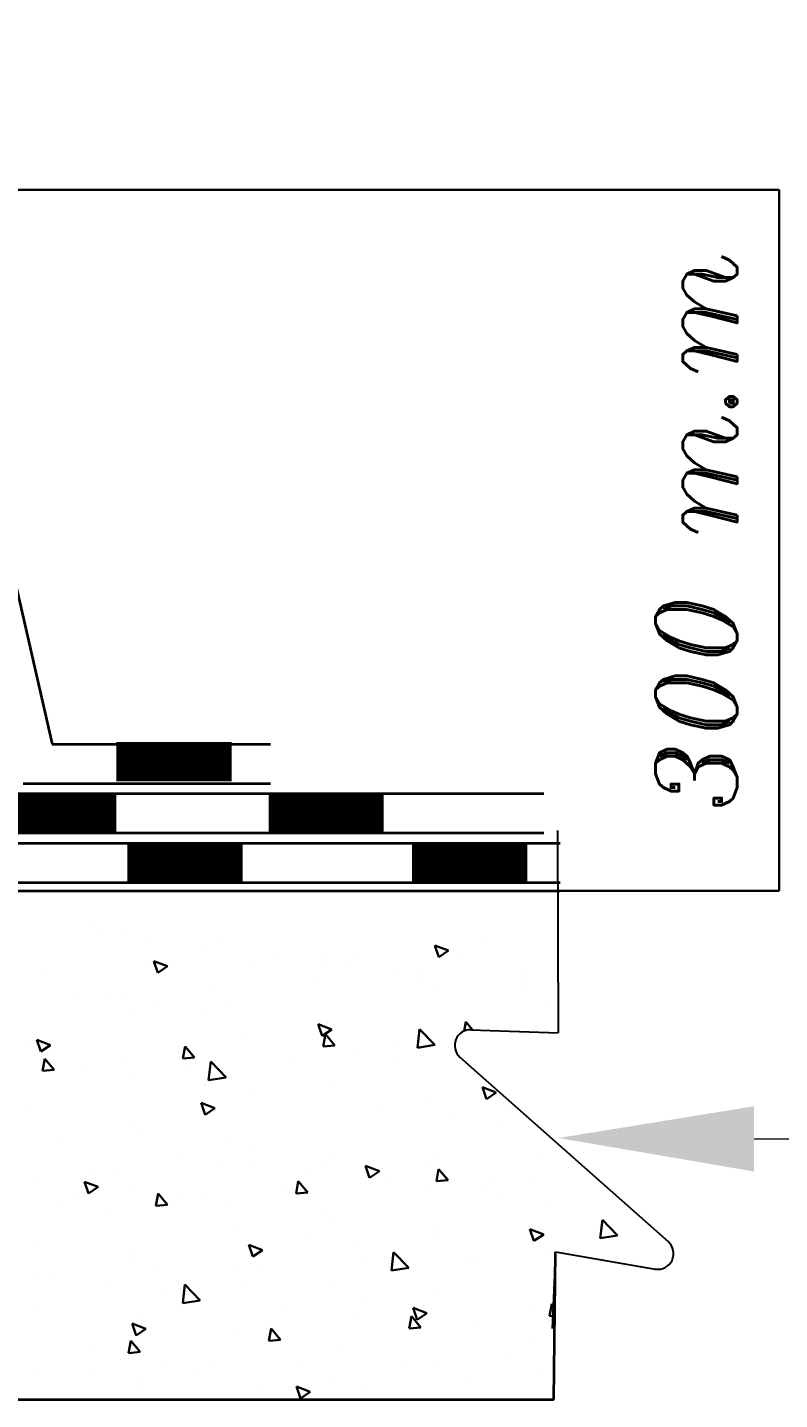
# Model space of a CAD drawing. Extents: x 594 to 813, y 174 to 240.
# Drawn here: x 628.303 to 629.21, y 224.509 to 226.165 of the extents above; entities that cross this region are included whole.
import ezdxf

# ---------------------------------------------------------------- set-up
doc = ezdxf.new("R2010")
doc.units = 0
doc.header["$MEASUREMENT"] = 0
doc.header["$PDMODE"] = 35
doc.header["$PDSIZE"] = 0.5
doc.layers.get('0').update_dxf_attribs({"linetype": 'CONTINUOUS', "lineweight": 30})
doc.layers.get('Defpoints').update_dxf_attribs({"linetype": 'CONTINUOUS'})
for name, color, linetype, lineweight in [('2', 2, 'CONTINUOUS', 25), ('5', 5, 'CONTINUOUS', 35), ('AC.REF(S). PIPING', 3, 'CONTINUOUS', 30), ('text', 72, 'CONTINUOUS', 15)]:
    doc.layers.add(name, color=color, linetype=linetype, lineweight=lineweight)
doc.styles.add('ROMANC', font='italict.shx')
doc.dimstyles.get("Standard").update_dxf_attribs({"dimtxt": 0.12, "dimasz": 0.05, "dimexe": 0.18, "dimexo": 0.0625, "dimgap": 0.09, "dimtad": 0, "dimtih": 1, "dimtoh": 1, "dimzin": 0, "dimdsep": 46, "dimtxsty": 'Standard', "dimblk": 'DOT', "dimcen": 0.09, "dimadec": 0, "dimazin": 0, "dimtfac": 1, "dimtofl": 0, "dimtmove": 0, "dimatfit": 3, "dimldrblk": 'DOT', "dimfxl": 1, "dimtolj": 1, "dimtzin": 0, "dimarcsym": 0})

# ---------------------------------------------------------------- blocks, each defined once
blk = doc.blocks.new('*D263')
at = {"color": 0, "lineweight": -2, "transparency": 16777216}
for p, q in [((915323.5, 106490.7), (916558.6, 106490.7)), ((916558.4, 106490.6), (916558.4, 105791.7)), ((915471.3, 105791.5), (916558.6, 105791.5))]:
    blk.add_line(p, q, dxfattribs=at)
at = {"color": 0, "transparency": 16777216}
for points in [[(916558.4, 106490.6), (916558.4, 106490.6), (916558.4, 106490.7)], [(916558.4, 105791.7), (916558.4, 105791.7), (916558.4, 105791.5)]]:
    blk.add_solid(points, dxfattribs=at)
at = {"layer": 'Defpoints', "color": 0, "transparency": 16777216}
for p in [(915323.4, 106490.7), (915471.2, 105791.5), (916558.4, 105791.5)]:
    blk.add_point(p, dxfattribs=at)
blk = doc.blocks.new('_Dot')
at = {"color": 0, "linetype": 'ByBlock', "lineweight": -2}
blk.add_line((-0.5, 0), (-1, 0), dxfattribs=at)
at = {"color": 0, "linetype": 'ByBlock', "const_width": 0.5}
blk.add_lwpolyline([(-0.25, 0, 1), (0.25, 0, 1)], format="xyb", close=True, dxfattribs=at)
blk = doc.blocks.new('A$C5DD3573E')
at = {"color": 0}
for p, q in [((-30705.798, -5847.589), (-30705.798, -5847.589)), ((-30697.147, -5851.538), (-30697.147, -5851.538)), ((-30676.584, -5849.437), (-30676.584, -5849.437)), ((-30648.305, -5857.969), (-30648.305, -5857.969)), ((-30592.016, -5867.12), (-30592.016, -5867.12)), ((-30576.411, -5863.174), (-30576.411, -5863.174)), ((-30350.643, -5871.494), (-30364.304, -5866.25)), ((-30360.346, -5878.039), (-30364.302, -5866.25)), ((-30317.702, -5863.343), (-30317.702, -5863.343)), ((-30631.033, -5887.119), (-30644.693, -5881.876)), ((-30640.735, -5893.665), (-30644.691, -5881.875)), ((-30547.885, -5882.89), (-30547.885, -5882.89)), ((-30525.087, -5874.19), (-30525.087, -5874.19)), ((-30475.076, -5877.802), (-30475.076, -5877.802)), ((-30443.734, -5878.489), (-30443.734, -5878.489)), ((-30350.643, -5871.494), (-30360.348, -5878.04)), ((-30339.583, -5874.089), (-30339.583, -5874.089)), ((-30756.187, -5891.691), (-30756.187, -5891.691)), ((-30652.036, -5887.29), (-30652.036, -5887.29)), ((-30631.033, -5887.119), (-30640.737, -5893.666)), ((-30478.234, -5886.651), (-30478.234, -5886.651)), ((-30451.195, -5883.919), (-30451.195, -5883.919)), ((-30402.352, -5890.349), (-30402.352, -5890.349)), ((-30376.528, -5890.293), (-30376.528, -5890.293)), ((-30276.569, -5895.896), (-30276.569, -5895.896)), ((-30589.022, -5909.097), (-30589.022, -5909.097)), ((-30484.871, -5904.697), (-30484.871, -5904.697)), ((-30380.72, -5900.296), (-30380.72, -5900.296)), ((-30364.452, -5906.182), (-30364.452, -5906.182)), ((-30279.134, -5906.571), (-30279.134, -5906.571)), ((-30276.354, -5904.03), (-30276.354, -5904.03)), ((-30719.714, -5918.762), (-30719.714, -5918.762)), ((-30693.173, -5913.498), (-30693.173, -5913.498)), ((-30674.212, -5914.386), (-30674.212, -5914.386)), ((-30666.528, -5935.398), (-30666.528, -5935.398)), ((-30645.821, -5928.49), (-30645.821, -5928.49)), ((-30596.979, -5934.92), (-30596.979, -5934.92)), ((-30574.038, -5928.123), (-30574.038, -5928.123)), ((-30250.67, -5925.712), (-30250.67, -5925.712)), ((-30467.102, -5950.047), (-30480.763, -5944.803)), ((-30476.805, -5956.592), (-30480.76, -5944.802)), ((-30467.102, -5950.047), (-30476.807, -5956.593)), ((-30473.761, -5951.142), (-30473.761, -5951.142)), ((-30472.704, -5942.751), (-30472.704, -5942.751)), ((-30381.668, -5968.298), (-30379.512, -5949.769)), ((-30364.318, -5965.607), (-30379.514, -5949.769)), ((-30335.14, -5951.674), (-30333.454, -5942.532)), ((-30326.833, -5950.426), (-30333.456, -5942.533)), ((-30747.492, -5965.672), (-30761.152, -5960.428)), ((-30757.194, -5972.218), (-30761.15, -5960.428)), ((-30552.746, -5954.929), (-30552.746, -5954.929)), ((-30475.651, -5967.005), (-30473.395, -5954.776)), ((-30463.991, -5965.986), (-30473.397, -5954.776)), ((-30399.869, -5960.87), (-30399.869, -5960.87)), ((-30374.156, -5955.242), (-30374.156, -5955.242)), ((-30770.388, -5966.844), (-30770.388, -5966.844)), ((-30747.492, -5965.672), (-30757.197, -5972.218)), ((-30603.931, -5978.229), (-30615.593, -5979.249)), ((-30615.591, -5979.249), (-30613.335, -5967.019)), ((-30603.931, -5978.229), (-30613.337, -5967.019)), ((-30463.991, -5965.986), (-30475.653, -5967.006)), ((-30438.964, -5974.459), (-30438.964, -5974.459)), ((-30404.917, -5977.663), (-30404.917, -5977.663)), ((-30364.318, -5965.607), (-30381.67, -5968.298)), ((-30351.026, -5967.3), (-30351.026, -5967.3)), ((-30743.872, -5990.472), (-30755.533, -5991.492)), ((-30755.531, -5991.492), (-30753.275, -5979.262)), ((-30743.872, -5990.472), (-30753.278, -5979.263)), ((-30717.37, -5990.864), (-30717.37, -5990.864)), ((-30671.84, -5979.335), (-30671.84, -5979.335)), ((-30613.219, -5986.464), (-30613.219, -5986.464)), ((-30589.891, -6000.591), (-30587.735, -5982.062)), ((-30572.541, -5997.901), (-30587.737, -5982.063)), ((-30509.068, -5982.063), (-30509.068, -5982.063)), ((-30668.388, -5995.713), (-30668.388, -5995.713)), ((-30594.495, -6005.441), (-30594.495, -6005.441)), ((-30572.541, -5997.901), (-30589.893, -6000.592)), ((-30571.666, -5993.072), (-30571.666, -5993.072)), ((-30325.182, -5993.99), (-30325.182, -5993.99)), ((-30545.653, -6011.871), (-30545.653, -6011.871)), ((-30470.331, -6007.7), (-30470.331, -6007.7)), ((-30371.783, -6020.191), (-30371.783, -6020.191)), ((-30303.171, -6012.974), (-30316.832, -6007.73)), ((-30312.874, -6019.519), (-30316.83, -6007.729)), ((-30303.171, -6012.974), (-30312.876, -6019.52)), ((-30768.016, -6031.793), (-30768.016, -6031.793)), ((-30583.561, -6028.599), (-30597.222, -6023.355)), ((-30593.263, -6035.145), (-30597.219, -6023.355)), ((-30583.561, -6028.599), (-30593.266, -6035.145)), ((-30422.435, -6028.093), (-30422.435, -6028.093)), ((-30669.467, -6044.284), (-30669.467, -6044.284)), ((-30348.543, -6037.821), (-30348.543, -6037.821)), ((-30299.7, -6044.251), (-30299.7, -6044.251)), ((-30740.28, -6056.442), (-30740.28, -6056.442)), ((-30658.473, -6051.809), (-30658.473, -6051.809)), ((-30569.294, -6058.021), (-30569.294, -6058.021)), ((-30617.062, -6072.664), (-30617.062, -6072.664)), ((-30544.691, -6071.34), (-30544.691, -6071.34)), ((-30467.959, -6072.649), (-30467.959, -6072.649)), ((-30262.773, -6072.959), (-30262.773, -6072.959)), ((-30575.226, -6086.161), (-30575.226, -6086.161)), ((-30543.169, -6082.392), (-30543.169, -6082.392)), ((-30471.075, -6081.76), (-30471.075, -6081.76)), ((-30419.63, -6091.526), (-30433.291, -6086.282)), ((-30429.333, -6098.072), (-30433.289, -6086.282)), ((-30369.411, -6085.14), (-30369.411, -6085.14)), ((-30366.924, -6077.36), (-30366.924, -6077.36)), ((-30765.643, -6096.742), (-30765.643, -6096.742)), ((-30700.02, -6107.152), (-30713.681, -6101.908)), ((-30709.722, -6113.698), (-30713.678, -6101.908)), ((-30705.223, -6094.648), (-30705.223, -6094.648)), ((-30679.377, -6090.561), (-30679.377, -6090.561)), ((-30502.721, -6113.761), (-30500.465, -6101.532)), ((-30491.062, -6112.741), (-30500.468, -6101.532)), ((-30494.327, -6088.823), (-30494.327, -6088.823)), ((-30430.909, -6090.871), (-30430.909, -6090.871)), ((-30419.63, -6091.526), (-30429.335, -6098.072)), ((-30351.121, -6100.498), (-30362.783, -6101.518)), ((-30362.781, -6101.518), (-30360.525, -6089.288)), ((-30351.121, -6100.498), (-30360.527, -6089.289)), ((-30303.91, -6099.167), (-30303.91, -6099.167)), ((-30269.237, -6098.877), (-30269.237, -6098.877)), ((-30700.02, -6107.152), (-30709.725, -6113.698)), ((-30667.095, -6109.233), (-30667.095, -6109.233)), ((-30642.662, -6126.005), (-30640.406, -6113.775)), ((-30631.002, -6124.985), (-30640.408, -6113.775)), ((-30616.363, -6112.368), (-30616.363, -6112.368)), ((-30591.441, -6114.178), (-30591.441, -6114.178)), ((-30512.212, -6107.968), (-30512.212, -6107.968)), ((-30491.062, -6112.741), (-30502.724, -6113.762)), ((-30408.061, -6103.567), (-30408.061, -6103.567)), ((-30371.109, -6105.045), (-30371.109, -6105.045)), ((-30317.127, -6110.402), (-30317.127, -6110.402)), ((-30297.217, -6114.773), (-30297.217, -6114.773)), ((-30737.796, -6126.963), (-30737.796, -6126.963)), ((-30720.514, -6116.769), (-30720.514, -6116.769)), ((-30631.002, -6124.985), (-30642.664, -6126.005)), ((-30566.921, -6122.97), (-30566.921, -6122.97)), ((-30248.375, -6121.203), (-30248.375, -6121.203)), ((-30688.954, -6133.394), (-30688.954, -6133.394)), ((-30477.659, -6133.709), (-30477.659, -6133.709)), ((-30465.587, -6137.598), (-30465.587, -6137.598)), ((-30199.311, -6158.352), (-30197.156, -6139.823)), ((-30181.962, -6155.662), (-30197.158, -6139.824)), ((-30565.736, -6149.616), (-30565.736, -6149.616)), ((-30367.038, -6150.088), (-30367.038, -6150.088)), ((-30363.877, -6153.24), (-30363.877, -6153.24)), ((-30255.699, -6154.454), (-30269.36, -6149.21)), ((-30265.402, -6160.999), (-30269.358, -6149.209)), ((-30255.699, -6154.454), (-30265.404, -6161)), ((-30181.962, -6155.662), (-30199.313, -6158.353)), ((-30763.271, -6161.691), (-30763.271, -6161.691)), ((-30536.089, -6170.079), (-30549.75, -6164.835)), ((-30545.792, -6176.625), (-30549.748, -6164.835)), ((-30536.089, -6170.079), (-30545.794, -6176.625)), ((-30491.843, -6159.344), (-30491.843, -6159.344)), ((-30443.001, -6165.774), (-30443.001, -6165.774)), ((-30266.865, -6163.826), (-30266.865, -6163.826)), ((-30665.953, -6182.456), (-30665.953, -6182.456)), ((-30664.722, -6174.182), (-30664.722, -6174.182)), ((-30432.259, -6180.934), (-30432.259, -6180.934)), ((-30407.534, -6190.646), (-30405.379, -6172.117)), ((-30390.185, -6187.955), (-30405.381, -6172.117)), ((-30328.108, -6176.533), (-30328.108, -6176.533)), ((-30319.783, -6181.996), (-30319.783, -6181.996)), ((-30250.095, -6172.771), (-30250.095, -6172.771)), ((-30223.957, -6172.132), (-30223.957, -6172.132)), ((-30165.53, -6178.454), (-30165.53, -6178.454)), ((-30760.362, -6194.187), (-30760.362, -6194.187)), ((-30744.711, -6194.135), (-30744.711, -6194.135)), ((-30640.56, -6189.735), (-30640.56, -6189.735)), ((-30564.549, -6187.919), (-30564.549, -6187.919)), ((-30536.41, -6185.334), (-30536.41, -6185.334)), ((-30390.185, -6187.955), (-30407.537, -6190.646)), ((-30245.891, -6191.724), (-30245.891, -6191.724)), ((-30686.47, -6203.915), (-30686.47, -6203.915)), ((-30637.628, -6210.345), (-30637.628, -6210.345)), ((-30615.757, -6222.939), (-30613.602, -6204.41)), ((-30598.408, -6220.249), (-30613.604, -6204.411)), ((-30552.171, -6201.987), (-30552.171, -6201.987)), ((-30463.214, -6202.547), (-30463.214, -6202.547)), ((-30598.408, -6220.249), (-30615.76, -6222.94)), ((-30438.389, -6221.518), (-30438.389, -6221.518)), ((-30364.666, -6215.037), (-30364.666, -6215.037)), ((-30249.911, -6236.03), (-30247.655, -6223.801)), ((-30244.551, -6227.504), (-30247.658, -6223.801)), ((-30760.898, -6226.64), (-30760.898, -6226.64)), ((-30662.35, -6239.131), (-30662.35, -6239.131)), ((-30514.41, -6226.567), (-30514.41, -6226.567)), ((-30440.518, -6236.295), (-30440.518, -6236.295)), ((-30389.852, -6248.274), (-30387.596, -6236.044)), ((-30378.192, -6247.254), (-30387.598, -6236.045)), ((-30372.158, -6233.006), (-30385.819, -6227.762)), ((-30381.861, -6239.552), (-30385.817, -6227.762)), ((-30372.158, -6233.006), (-30381.863, -6239.552)), ((-30264.492, -6228.775), (-30264.492, -6228.775)), ((-30244.652, -6235.571), (-30249.914, -6236.031)), ((-30652.548, -6248.632), (-30666.209, -6243.388)), ((-30662.251, -6255.177), (-30666.206, -6243.387)), ((-30652.548, -6248.632), (-30662.253, -6255.178)), ((-30529.792, -6260.517), (-30527.536, -6248.287)), ((-30518.133, -6259.497), (-30527.539, -6248.288)), ((-30391.675, -6242.725), (-30391.675, -6242.725)), ((-30378.192, -6247.254), (-30389.854, -6248.274)), ((-30324.607, -6241.049), (-30324.607, -6241.049)), ((-30669.733, -6272.76), (-30667.477, -6260.531)), ((-30658.073, -6271.74), (-30667.479, -6260.531)), ((-30562.176, -6252.868), (-30562.176, -6252.868)), ((-30518.133, -6259.497), (-30529.795, -6260.517)), ((-30268.457, -6258.947), (-30268.457, -6258.947)), ((-30709.036, -6271.138), (-30709.036, -6271.138)), ((-30658.073, -6271.74), (-30669.735, -6272.761)), ((-30460.842, -6267.496), (-30460.842, -6267.496)), ((-30362.293, -6279.986), (-30362.293, -6279.986)), ((-30290.114, -6276.23), (-30290.114, -6276.23)), ((-30758.526, -6291.589), (-30758.526, -6291.589)), ((-30706.718, -6293.832), (-30706.718, -6293.832)), ((-30635.144, -6280.866), (-30635.144, -6280.866)), ((-30602.567, -6289.432), (-30602.567, -6289.432)), ((-30586.302, -6287.296), (-30586.302, -6287.296)), ((-30498.416, -6285.031), (-30498.416, -6285.031)), ((-30394.265, -6280.631), (-30394.265, -6280.631)), ((-30262.12, -6293.724), (-30262.12, -6293.724)), ((-30659.977, -6304.079), (-30659.977, -6304.079)), ((-30657.898, -6298.868), (-30657.898, -6298.868)), ((-30488.617, -6311.559), (-30502.278, -6306.315)), ((-30498.32, -6318.104), (-30502.276, -6306.314)), ((-30463.084, -6303.518), (-30463.084, -6303.518)), ((-30435.402, -6306.838), (-30435.402, -6306.838)), ((-30331.251, -6302.438), (-30331.251, -6302.438)), ((-30643.704, -6315.639), (-30643.704, -6315.639)), ((-30559.804, -6317.817), (-30559.804, -6317.817)), ((-30544.116, -6318.399), (-30544.116, -6318.399)), ((-30539.553, -6311.239), (-30539.553, -6311.239)), ((-30488.617, -6311.559), (-30498.322, -6318.105)), ((-30389.192, -6313.246), (-30389.192, -6313.246))]:
    blk.add_line(p, q, dxfattribs=at)
at = {"layer": '2'}
for p, q in [((-30241.998, -5751.828), (-30241.112, -5953.329)), ((-30328.357, -5950.374), (-30241.112, -5953.329)), ((-30131.357, -6161.963), (-30339.24, -5977.653)), ((-30243.851, -6171.72), (-30247.221, -6248.368)), ((-30243.851, -6171.72), (-30144.386, -6189.019))]:
    blk.add_line(p, q, dxfattribs=at)
for centre, start, end in [((-30328.885, -5965.974), 88.060576, 228.439643), ((-30141.712, -6173.642), 260.133825, 48.439643)]:
    blk.add_arc(centre, 15.608, start, end, dxfattribs=at)
at = {"layer": '5'}
for p, q in [((-30909.496, -4950.96), (-30746.046, -5665.787)), ((-30746.046, -5665.787), (-30528.13, -5665.787)), ((-30774.735, -5704.808), (-30528.13, -5704.808)), ((-30980.649, -5714.909), (-30255.559, -5714.909)), ((-31009.744, -5753.93), (-30255.559, -5753.93)), ((-31073.178, -5764.451), (-30239.338, -5764.451)), ((-31108.187, -5811.925), (-30239.338, -5811.925)), ((-31102.332, -5803.471), (-30239.338, -5803.471)), ((-30245.701, -6319.196), (-30243.851, -6171.72)), ((-31576.437, -6319.196), (-30245.701, -6319.196))]:
    blk.add_line(p, q, dxfattribs=at)
at = {"layer": '5', "const_width": 39.021}
for points in [[(-30566.941, -5683.05), (-30681.867, -5683.05)], [(-30681.867, -5735.057), (-30796.793, -5735.057)], [(-30415.151, -5735.057), (-30530.077, -5735.057)], [(-30556.098, -5784.897), (-30671.025, -5784.897)], [(-30272.035, -5784.897), (-30386.962, -5784.897)]]:
    blk.add_lwpolyline(points, dxfattribs=at)
at = {"layer": 'Defpoints', "color": 0, "linetype": 'ByBlock'}
blk.add_point((-30241.998, -5751.828), dxfattribs=at)
at = {"layer": 'text'}
blk.add_line((-30045.905, -6059.214), (-28964.394, -6059.214), dxfattribs=at)
blk.add_solid([(-30046.046, -6091.731), (-30045.764, -6026.697), (-30241.007, -6058.367)], dxfattribs=at)
at = {"layer": 'text', "style": 'ROMANC'}
blk.add_text('300 m.m', height=81.2934, rotation=90, dxfattribs=at).set_placement((-30062.754, -5733.391))
dim = blk.add_linear_dim(base=(-30020.975, -5811.925), p1=(-31255.943, -5112.695), p2=(-31108.187, -5811.925), angle=90, text=' ', dimstyle='Standard')
dim.commit()
dim.dimension.update_dxf_attribs({"geometry": '*D263', "text_midpoint": (-30020.975, -5462.31), "insert": (-946579.388, -111603.438)})

msp = doc.modelspace()

# ---------------------------------------------------------------- block references
at = {"layer": 'AC.REF(S). PIPING', "linetype": 'Continuous', "xscale": 0.0012099999999862, "yscale": 0.0012099999999862, "zscale": 0.0012099999999862}
msp.add_blockref('A$C5DD3573E', (665.5351, 232.1557), dxfattribs=at)

doc.saveas('drawing.dxf')
